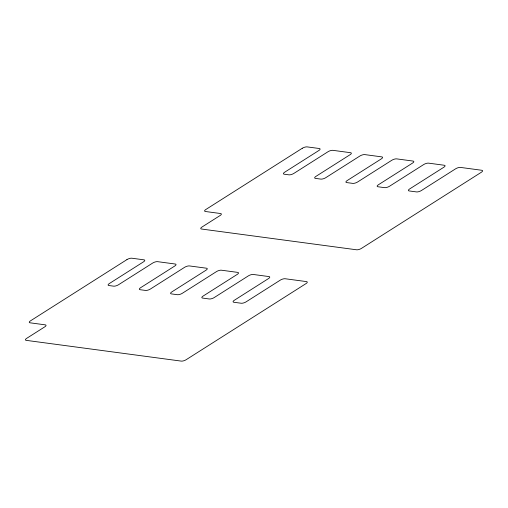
<?xml version="1.0" encoding="UTF-8"?>
<svg xmlns="http://www.w3.org/2000/svg" width="508" height="508" viewBox="0 0 508 508"><rect width="100%" height="100%" fill="white"/><g stroke="black" fill="none" stroke-linecap="round" stroke-linejoin="round"><path stroke-width="0.76" d="M126.943 259.601L30.512 320.827A3.664 1.238 -20.1 0 0 30.074 322.815L45.237 324.847A3.664 1.238 -20.1 0 1 44.799 326.835L26.645 338.366A3.664 1.238 -20.1 0 0 26.206 340.354L181.248 361.112A3.664 1.238 -20.1 0 0 186.131 359.721L306.038 283.585A3.664 1.238 -20.1 0 0 306.476 281.597L285.166 278.746A3.664 1.238 -20.1 0 0 280.283 280.137L246.082 301.854A3.664 1.238 -20.1 0 1 241.198 303.244L233.877 302.266A3.664 1.238 -20.1 0 1 234.315 300.279L268.516 278.562A3.664 1.238 -20.1 0 0 268.954 276.574L253.27 274.472A3.664 1.238 -20.1 0 0 248.387 275.863L214.186 297.58A3.664 1.238 -20.1 0 1 209.302 298.977L202.635 298.082A3.664 1.238 -20.1 0 1 203.073 296.094L237.274 274.377A3.664 1.238 -20.1 0 0 237.712 272.39L221.374 270.199A3.664 1.238 -20.1 0 0 216.491 271.596L182.283 293.313A3.664 1.238 -20.1 0 1 177.4 294.704L171.386 293.897A3.664 1.238 -20.1 0 1 171.825 291.909L206.032 270.192A3.664 1.238 -20.1 0 0 206.47 268.205L189.478 265.932A3.664 1.238 -20.1 0 0 184.588 267.322L150.387 289.039A3.664 1.238 -20.1 0 1 145.504 290.43L140.144 289.712A3.664 1.238 -20.1 0 1 140.583 287.725L174.784 266.008A3.664 1.238 -20.1 0 0 175.228 264.02L157.575 261.658A3.664 1.238 -20.1 0 0 152.692 263.049L118.491 284.766A3.664 1.238 -20.1 0 1 113.608 286.163L108.903 285.528A3.664 1.238 -20.1 0 1 109.341 283.54L143.542 261.823A3.664 1.238 -20.1 0 0 143.98 259.836L131.826 258.21A3.664 1.238 -20.1 0 0 126.943 259.601M302.26 148.279L205.835 209.506A3.664 1.238 -20.1 0 0 205.397 211.493L220.561 213.525A3.664 1.238 -20.1 0 1 220.123 215.513L201.962 227.044A3.664 1.238 -20.1 0 0 201.524 229.025L356.565 249.79A3.664 1.238 -20.1 0 0 361.448 248.399L481.355 172.263A3.664 1.238 -20.1 0 0 481.794 170.275L460.489 167.418A3.664 1.238 -20.1 0 0 455.6 168.815L421.399 190.532A3.664 1.238 -20.1 0 1 416.516 191.922L409.194 190.945A3.664 1.238 -20.1 0 1 409.632 188.957L443.84 167.24A3.664 1.238 -20.1 0 0 444.278 165.252L428.587 163.151A3.664 1.238 -20.1 0 0 423.704 164.541L389.503 186.258A3.664 1.238 -20.1 0 1 384.62 187.649L377.952 186.76A3.664 1.238 -20.1 0 1 378.39 184.772L412.591 163.055A3.664 1.238 -20.1 0 0 413.029 161.068L396.691 158.877A3.664 1.238 -20.1 0 0 391.808 160.268L357.607 181.985A3.664 1.238 -20.1 0 1 352.723 183.382L346.71 182.575A3.664 1.238 -20.1 0 1 347.148 180.588L381.349 158.871A3.664 1.238 -20.1 0 0 381.787 156.883L364.795 154.603A3.664 1.238 -20.1 0 0 359.912 156L325.711 177.717A3.664 1.238 -20.1 0 1 320.821 179.108L315.462 178.391A3.664 1.238 -20.1 0 1 315.9 176.403L350.107 154.686A3.664 1.238 -20.1 0 0 350.545 152.698L332.899 150.336A3.664 1.238 -20.1 0 0 328.016 151.727L293.808 173.444A3.664 1.238 -20.1 0 1 288.925 174.835L284.22 174.206A3.664 1.238 -20.1 0 1 284.658 172.218L318.859 150.501A3.664 1.238 -20.1 0 0 319.303 148.514L307.143 146.888A3.664 1.238 -20.1 0 0 302.26 148.279"/></g></svg>
